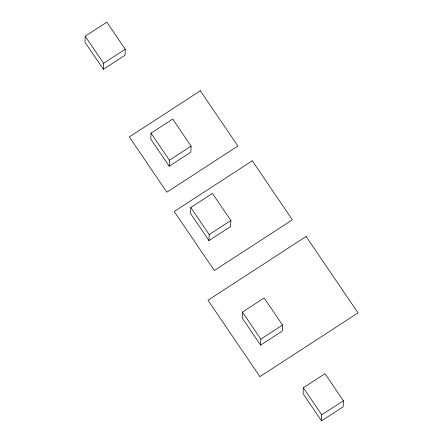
<?xml version="1.0" encoding="UTF-8"?>
<svg xmlns="http://www.w3.org/2000/svg" width="443" height="443" viewBox="0 0 443 443"><rect width="100%" height="100%" fill="white"/><g stroke="black" fill="none" stroke-linecap="round" stroke-linejoin="round"><path stroke-width="0.66" d="M85.183 36.232L84.962 42.229L103.357 69.307L125.037 55.22L125.258 49.228L106.863 22.15L85.183 36.232L103.579 63.31L103.357 69.307M151.024 133.144L150.803 139.141L169.198 166.214L190.878 152.132L191.094 146.135L172.698 119.062L151.024 133.144L169.414 160.216L169.198 166.214M190.8 207.523L190.579 213.52L208.974 240.599L230.653 226.511L230.875 220.514L212.479 193.441L190.8 207.523L209.196 234.602L208.974 240.599M242.448 312.066L242.227 318.063L260.622 345.136L282.302 331.054L282.523 325.057L264.128 297.984L242.448 312.066L260.844 339.144L260.622 345.136M303.333 387.78L303.112 393.772L321.507 420.85L343.187 406.768L343.403 400.771L325.007 373.693L303.333 387.78L321.729 414.853L321.507 420.85M103.579 63.31L125.258 49.228M169.414 160.216L191.094 146.135M209.196 234.602L230.875 220.514M260.844 339.144L282.523 325.057M321.729 414.853L343.403 400.771M200.347 90.787L129.312 136.942L166.85 192.196L237.885 146.04L200.347 90.787M252.277 160.792L174.237 211.499L214.329 270.507L292.374 219.806L252.277 160.792M306.124 236.479L207.988 300.238L259.903 376.65L358.038 312.885L306.124 236.479"/></g></svg>
